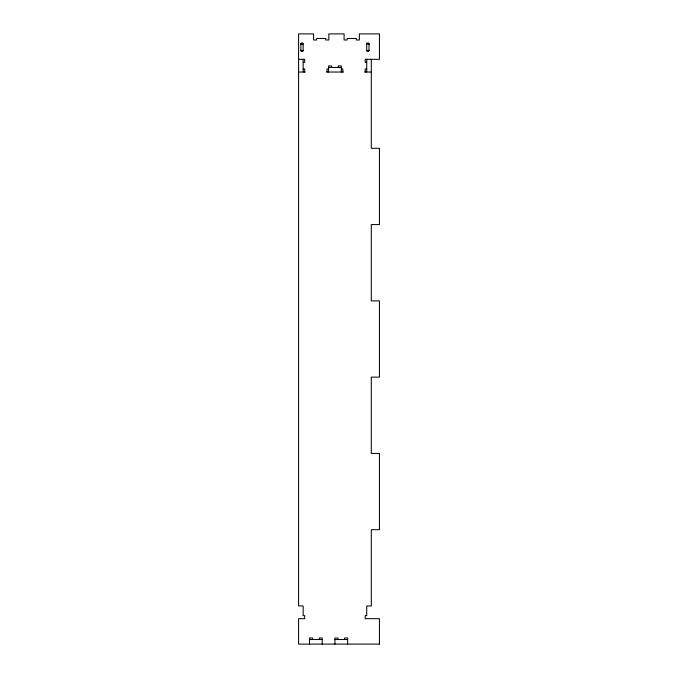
<?xml version="1.0" encoding="UTF-8"?>
<svg xmlns="http://www.w3.org/2000/svg" width="678" height="678" viewBox="0 0 678 678"><rect width="100%" height="100%" fill="white"/><g stroke="black" fill="none" stroke-linecap="round" stroke-linejoin="round"><path stroke-width="1.02" d="M300.413 44.07L303.159 44.07M366.722 44.07L369.468 44.07M300.413 50.426L303.159 50.426L303.159 43.884A0.873 0.873 0 0 0 302.897 43.265L302.727 43.129A1.322 1.322 0 0 0 301.303 43.138L301.21 43.197A0.873 0.873 0 0 0 300.863 43.884L300.871 50.426A1.144 1.144 0 0 0 302.015 51.57A1.144 1.144 0 0 0 303.159 50.426M366.722 50.426A1.144 1.144 0 0 0 367.866 51.57A1.144 1.144 0 0 0 369.01 50.426L369.01 43.884A0.873 0.873 0 0 0 368.747 43.265L368.578 43.129A1.322 1.322 0 0 0 367.154 43.138L366.984 43.265A0.873 0.873 0 0 0 366.713 43.884L366.722 50.426L369.468 50.426M298.583 59.325L304.685 59.325L304.685 62.376L303.159 62.376M366.722 62.376L365.196 62.376L365.196 59.325L379.434 59.325L379.434 33.9L359.348 33.9L359.348 40.002L356.297 40.002L356.297 38.477L347.144 38.477L347.144 40.002L344.093 40.002L344.093 33.9L328.838 33.9L328.838 40.002L325.787 40.002L325.787 38.477L316.634 38.477L316.634 40.002L313.583 40.002L313.583 33.9L298.583 33.9L298.583 605.962L303.159 605.962L303.159 615.624L304.685 615.624L304.685 618.675L298.583 618.675L298.583 644.1L379.434 644.1L379.434 618.675L365.196 618.675L365.196 615.624L366.722 615.624L366.722 605.962L371.298 605.962L371.298 529.688L379.434 529.688L379.434 453.413L371.298 453.413L371.298 377.137L379.434 377.137L379.434 300.863L371.298 300.863L371.298 224.588L379.434 224.588L379.434 148.312L371.298 148.312L371.298 59.325M328.584 67.461L341.297 67.461M303.159 68.987L304.685 68.987L304.685 72.038M328.593 68.987L327.067 68.987L327.067 72.038M341.305 68.987L342.831 68.987L342.831 72.038M366.722 68.987L365.196 68.987L365.196 72.038M298.583 72.038L305.193 72.038M326.55 72.038L343.331 72.038M364.688 72.038L371.298 72.038M309.515 639.524L322.228 639.524M334.94 639.524L347.653 639.524M379.434 642.507L379.434 644.1M366.722 59.325L366.722 72.038M347.653 644.1L347.653 637.998L344.602 637.998L344.602 639.524M341.297 72.038L341.305 65.936L338.254 65.936L338.254 67.461M337.991 639.524L337.991 637.998L334.94 637.998L334.94 644.1M331.644 67.461L331.644 65.936L328.593 65.936L328.584 72.038M322.228 644.1L322.228 637.998L319.177 637.998L319.177 639.524M312.566 639.524L312.566 637.998L309.515 637.998L309.515 644.1M303.159 59.325L303.159 72.038"/></g></svg>
